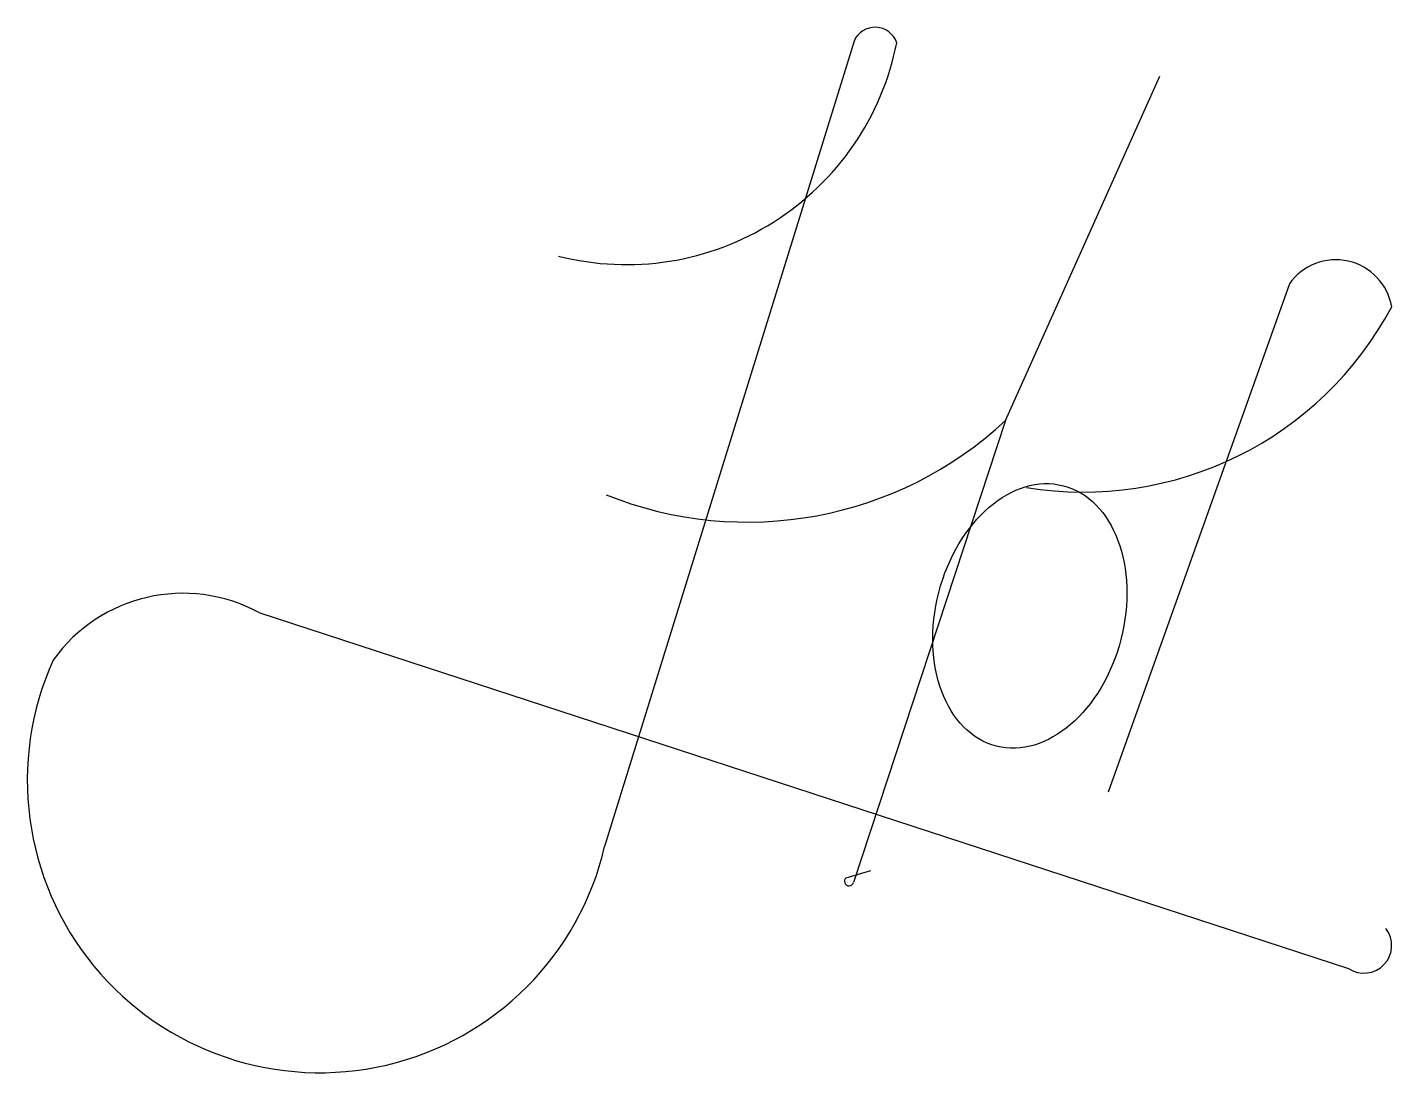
# Model space of a CAD drawing. Header units: millimetres. Extents: x 23.38 to 31.16, y 9.3 to 15.26.
import ezdxf

# ---------------------------------------------------------------- set-up
doc = ezdxf.new("R2010")
doc.units = ezdxf.units.MM
doc.layers.add('Sign', color=5, linetype='Continuous')

msp = doc.modelspace()

# ---------------------------------------------------------------- linework, layer by layer
at = {"layer": 'Sign'}
for p, q in [((28.0961, 15.1837), (26.6732, 10.5867)), ((28.9612, 13.0189), (29.8416, 14.9829)), ((30.5804, 13.7987), (29.5461, 10.8976)), ((28.9612, 13.0189), (28.093, 10.3808)), ((24.7004, 11.9221), (30.918, 9.8912)), ((28.0512, 10.4089), (28.1917, 10.4489))]:
    msp.add_line(p, q, dxfattribs=at)
for centre, radius, start, end in [((28.2161, 15.1319), 0.1307, 18.78312, 156.63884), ((26.7971, 15.4811), 1.573, 255.75511, 348.73852), ((30.8449, 13.6117), 0.324, 9.86461, 144.75008), ((29.4049, 14.602), 1.9921, 260.59925, 332.01616), ((27.4881, 14.5975), 2.1592, 248.06209, 313.01974), ((24.267, 11.1216), 0.9103, 61.56756, 144.43074), ((25.0477, 10.9645), 1.6688, 155.70595, 346.91595), ((28.0678, 10.3885), 0.0263, 129.24017, 342.8783), ((31.0065, 10.0213), 0.1573, 235.79435, 38.49982)]:
    msp.add_arc(centre, radius, start, end, dxfattribs=at)
msp.add_ellipse((29.0993, 11.9028), major_axis=(0.1911, 0.7432), ratio=0.699085, dxfattribs=at)

doc.saveas('drawing.dxf')
